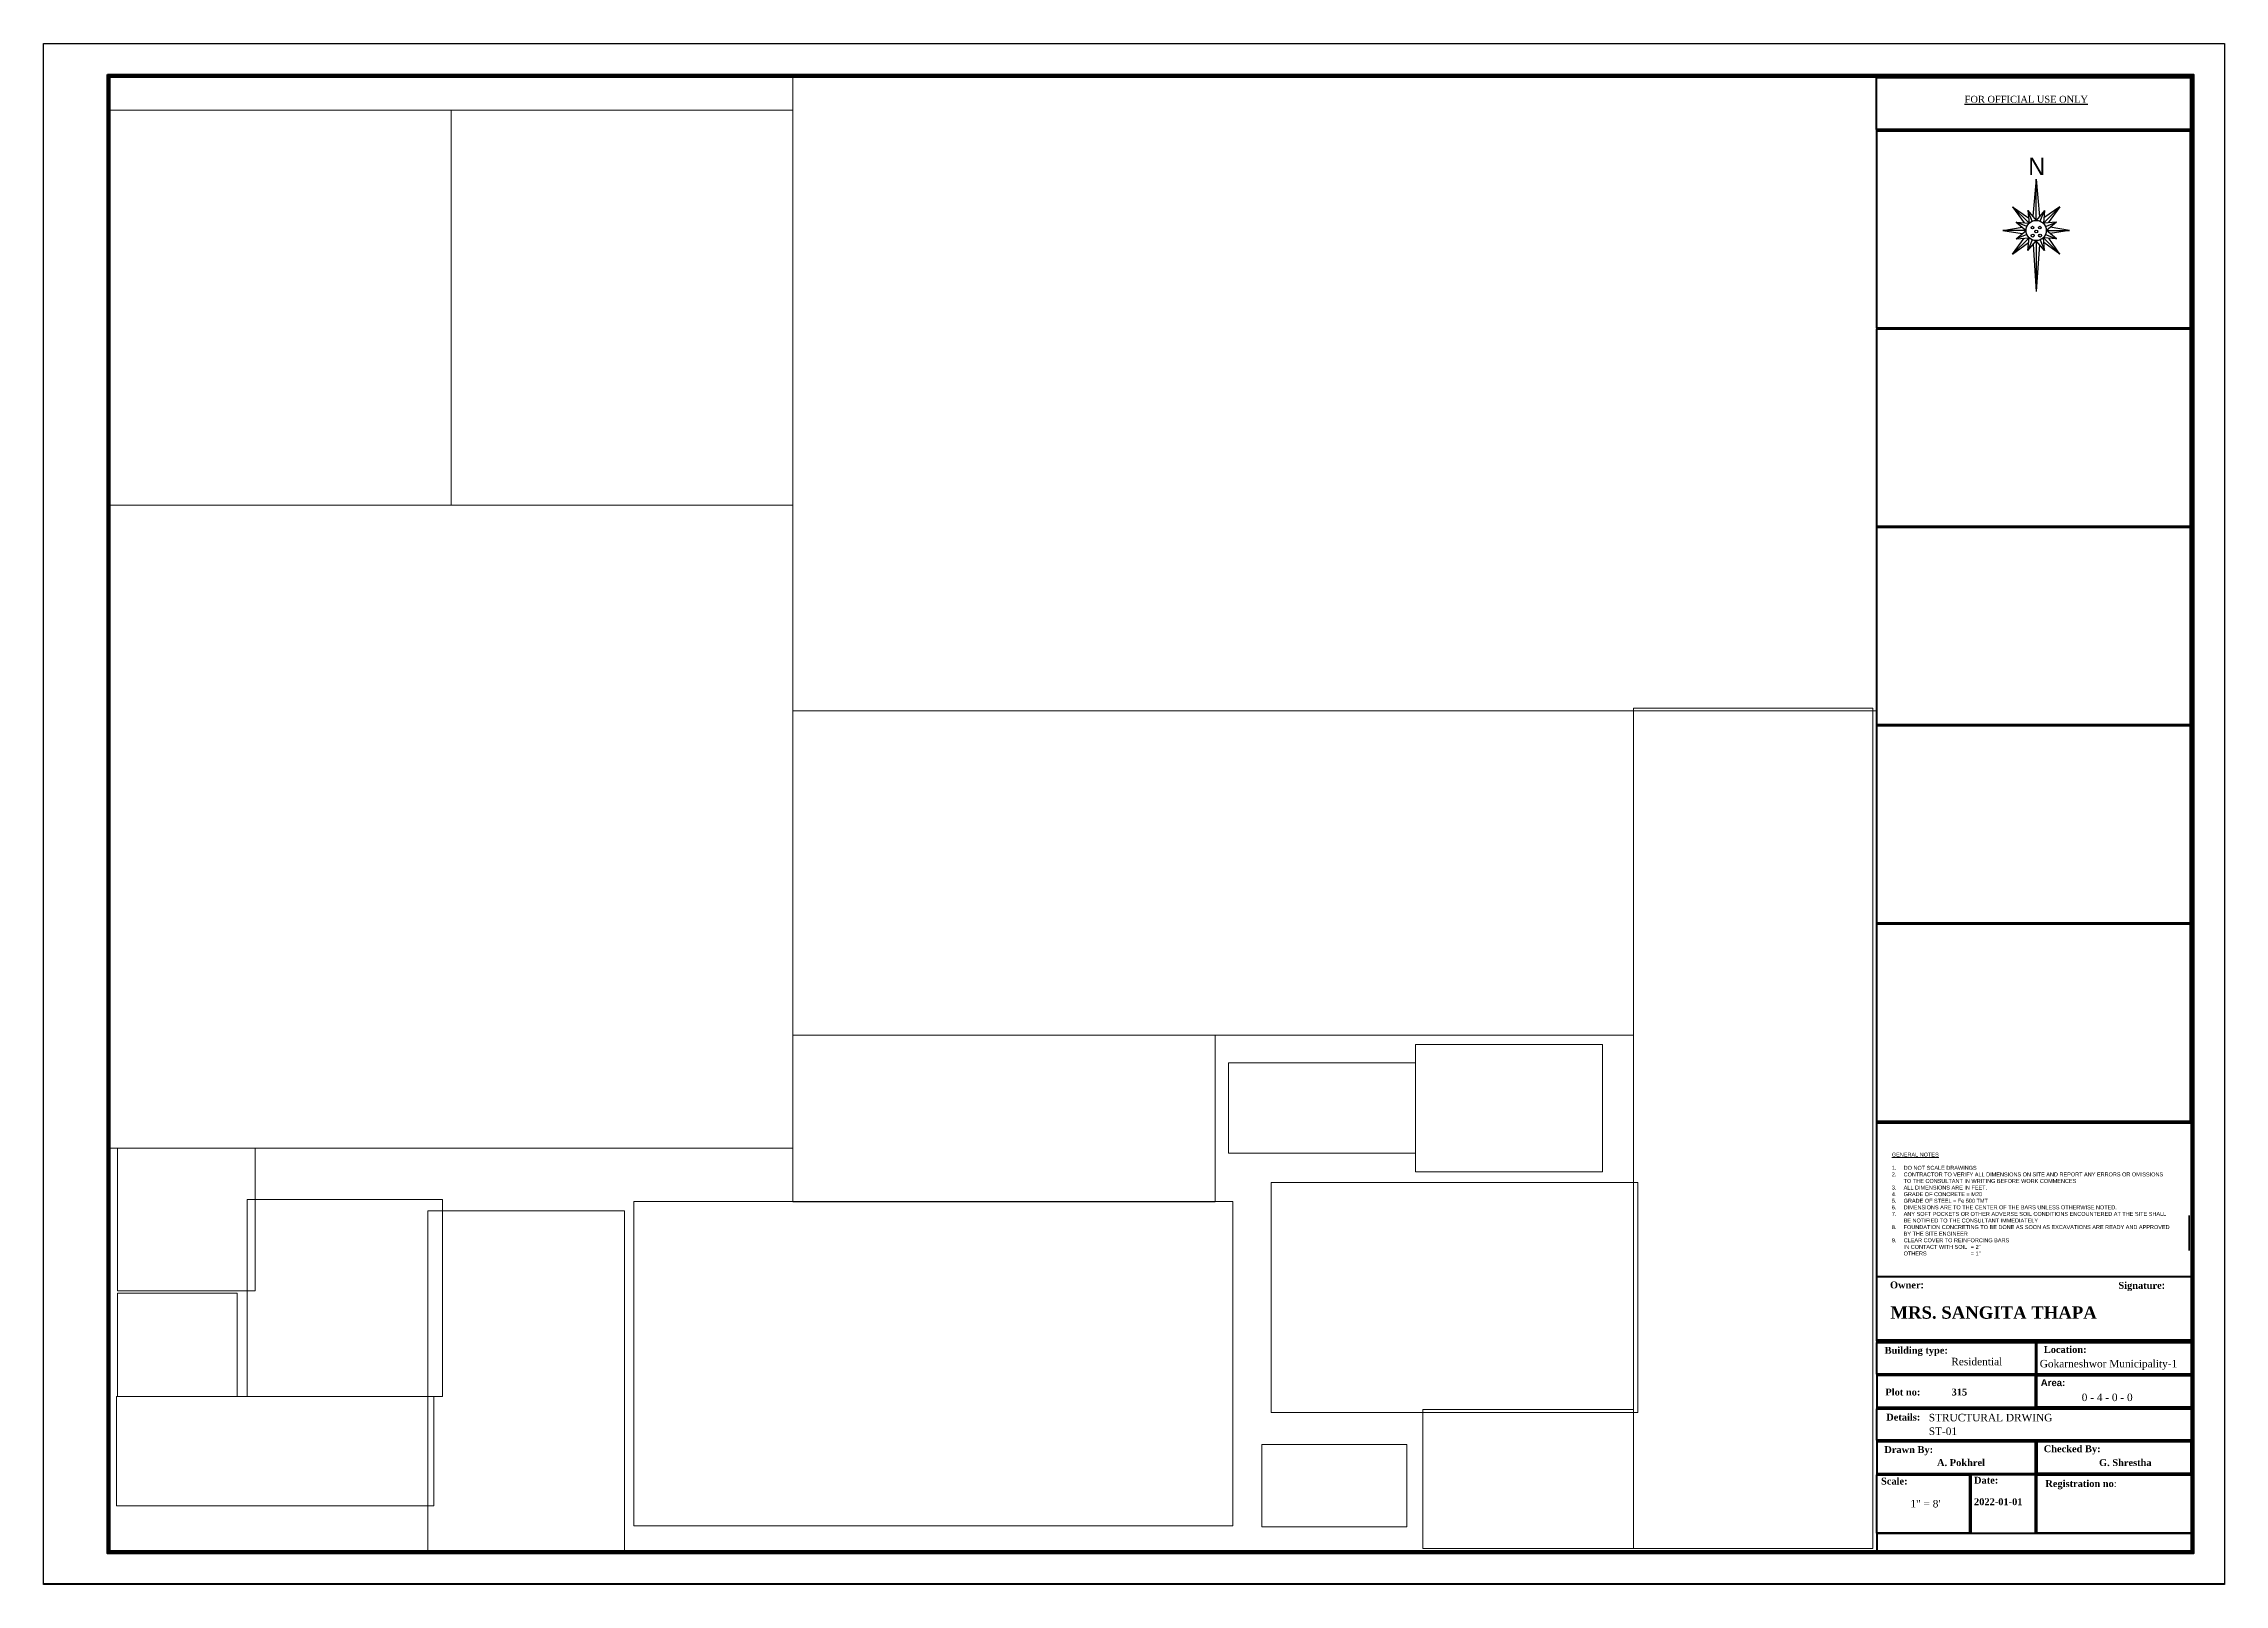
# Paper-space layout 'Structure' of a CAD drawing. Header units: feet. Extents: x 0 to 33.1, y 0 to 23.4.
import ezdxf

# ---------------------------------------------------------------- set-up
doc = ezdxf.new("R2010")
doc.units = ezdxf.units.FT
doc.header["$LTSCALE"] = 50
doc.header["$MEASUREMENT"] = 0
for name, color, linetype, lineweight in [('4TEXT', 7, 'Continuous', 20), ('COL-TEXT', 3, 'Continuous', 13), ('SHEETS', 7, 'Continuous', 60), ('wall', 6, 'Continuous', 40), ('window', 3, 'Continuous', 30)]:
    doc.layers.add(name, color=color, linetype=linetype, lineweight=lineweight)
doc.layers.add('Text', color=7, linetype='Continuous')
doc.styles.add('7 INCH', font='times.ttf', dxfattribs={"height": 7})
doc.styles.add('BOARD$0$ROMAND', font='romand', dxfattribs={"height": 100})
doc.styles.get("Standard").update_dxf_attribs({"font": 'arial.ttf'})

# ---------------------------------------------------------------- blocks, each defined once
blk = doc.blocks.new('sheet a1')
at = {"layer": 'Defpoints', "color": 8}
blk.add_lwpolyline([(-33.109, 0), (0, 0), (0, -23.39), (-33.109, -23.39)], close=True, dxfattribs=at)
at = {"layer": 'Defpoints', "ltscale": 0.1}
blk.add_lwpolyline([(-33.109, 0), (0, 0), (0, -23.384), (-33.109, -23.384)], close=True, dxfattribs=at)
at = {"layer": 'SHEETS'}
for p, q in [((-5.292, -1.317), (-0.502, -1.317)), ((-5.292, -7.337), (-0.502, -7.337)), ((-5.292, -10.347), (-0.502, -10.347)), ((-5.292, -13.357), (-0.502, -13.357)), ((-5.292, -16.367), (-0.502, -16.367)), ((-5.285, -19.709), (-0.495, -19.709)), ((-5.271, -19.688), (-0.481, -19.688)), ((-2.858, -19.709), (-2.858, -20.712)), ((-2.858, -19.709), (-2.858, -20.712)), ((-5.285, -20.211), (-0.495, -20.211)), ((-5.285, -20.712), (-0.495, -20.712)), ((-5.285, -21.214), (-0.495, -21.214)), ((-2.858, -21.214), (-2.858, -22.622)), ((-2.858, -21.214), (-2.858, -22.622)), ((-5.285, -21.716), (-0.495, -21.716)), ((-3.861, -21.716), (-3.861, -22.622)), ((-3.861, -21.716), (-3.861, -22.622))]:
    blk.add_line(p, q, dxfattribs=at)
for points in [[(-32.138, -0.47), (-0.47, -0.47), (-0.47, -22.92), (-32.138, -22.92)], [(-32.127, -0.481), (-0.481, -0.481), (-0.481, -22.909), (-32.127, -22.909)], [(-32.117, -0.491), (-0.491, -0.491), (-0.491, -22.899), (-32.117, -22.899)], [(-32.106, -0.502), (-0.502, -0.502), (-0.502, -22.888), (-32.106, -22.888)], [(-5.282, -0.512), (-0.512, -0.512), (-0.512, -1.306), (-5.282, -1.306)], [(-5.282, -4.316), (-0.512, -4.316), (-0.512, -1.327), (-5.282, -1.327)], [(-5.282, -7.326), (-0.512, -7.326), (-0.512, -4.337), (-5.282, -4.337)], [(-5.282, -10.336), (-0.512, -10.336), (-0.512, -7.347), (-5.282, -7.347)], [(-5.282, -13.346), (-0.512, -13.346), (-0.512, -10.357), (-5.282, -10.357)], [(-5.282, -16.356), (-0.512, -16.356), (-0.512, -13.367), (-5.282, -13.367)], [(-5.282, -19.677), (-0.491, -19.677), (-0.491, -16.387), (-5.282, -16.387)], [(-5.275, -18.716), (-0.505, -18.716), (-0.505, -19.699), (-5.275, -19.699)], [(-2.868, -20.2), (-5.275, -20.2), (-5.275, -19.719), (-2.868, -19.719)], [(-2.868, -20.2), (-5.275, -20.2), (-5.275, -19.719), (-2.868, -19.719)], [(-2.847, -19.719), (-0.505, -19.719), (-0.505, -20.2), (-2.847, -20.2)], [(-2.869, -20.221), (-5.275, -20.221), (-5.275, -20.702), (-2.869, -20.702)], [(-2.869, -20.221), (-5.275, -20.221), (-5.275, -20.702), (-2.869, -20.702)], [(-2.847, -20.221), (-0.505, -20.221), (-0.505, -20.702), (-2.847, -20.702)], [(-5.275, -20.723), (-0.505, -20.723), (-0.505, -21.203), (-5.275, -21.203)], [(-2.868, -21.224), (-5.275, -21.224), (-5.275, -21.705), (-2.868, -21.705)], [(-2.868, -21.224), (-5.275, -21.224), (-5.275, -21.705), (-2.868, -21.705)], [(-2.847, -21.702), (-0.505, -21.702), (-0.505, -21.224), (-2.847, -21.224)], [(-5.275, -21.726), (-3.871, -21.726), (-3.871, -22.611), (-5.275, -22.611)], [(-2.868, -21.726), (-3.851, -21.726), (-3.851, -22.611), (-2.868, -22.611)], [(-2.868, -21.726), (-3.851, -21.726), (-3.851, -22.611), (-2.868, -22.611)], [(-2.847, -21.726), (-0.505, -21.726), (-0.505, -22.611), (-2.847, -22.611)], [(-5.271, -22.611), (-0.502, -22.611), (-0.502, -22.888), (-5.271, -22.888)]]:
    blk.add_lwpolyline(points, close=True, dxfattribs=at)
at = {"layer": 'Text', "color": 5}
for p, q in [((-0.54, -17.79), (-0.54, -18.321)), ((-0.535, -17.79), (-0.535, -18.321))]:
    blk.add_line(p, q, dxfattribs=at)
at = {"layer": 'window', "lineweight": 25}
for p, q in [((-2.857, -2.06), (-2.909, -2.621)), ((-2.857, -2.06), (-2.809, -2.625)), ((-2.857, -2.683), (-2.857, -2.06)), ((-3.215, -2.478), (-2.973, -2.647)), ((-3.215, -2.478), (-3.04, -2.721)), ((-2.966, -2.728), (-3.215, -2.478)), ((-2.983, -2.531), (-2.857, -2.683)), ((-2.983, -2.531), (-2.966, -2.728)), ((-2.916, -2.694), (-2.983, -2.531)), ((-2.73, -2.531), (-2.857, -2.683)), ((-2.798, -2.694), (-2.73, -2.531)), ((-2.747, -2.728), (-2.498, -2.478)), ((-2.73, -2.531), (-2.747, -2.728)), ((-2.498, -2.478), (-2.74, -2.647)), ((-2.498, -2.478), (-2.673, -2.721)), ((-3.364, -2.837), (-3.068, -2.789)), ((-3.011, -2.837), (-3.364, -2.837)), ((-3.364, -2.837), (-3.068, -2.885)), ((-2.966, -2.946), (-3.215, -3.196)), ((-3.215, -3.196), (-3.04, -2.953)), ((-2.999, -2.778), (-3.162, -2.71)), ((-3.162, -2.71), (-3.011, -2.837)), ((-3.162, -2.71), (-2.966, -2.728)), ((-3.162, -2.964), (-3.011, -2.837)), ((-2.999, -2.896), (-3.162, -2.964)), ((-3.162, -2.964), (-2.966, -2.946)), ((-2.983, -3.143), (-2.966, -2.946)), ((-2.916, -2.98), (-2.983, -3.143)), ((-2.798, -2.98), (-2.73, -3.143)), ((-2.551, -2.71), (-2.747, -2.728)), ((-2.73, -3.143), (-2.747, -2.946)), ((-2.747, -2.946), (-2.498, -3.196)), ((-2.551, -2.964), (-2.747, -2.946)), ((-2.714, -2.778), (-2.551, -2.71)), ((-2.714, -2.896), (-2.551, -2.964)), ((-2.551, -2.71), (-2.702, -2.837)), ((-2.702, -2.837), (-2.349, -2.837)), ((-2.551, -2.964), (-2.702, -2.837)), ((-2.498, -3.196), (-2.667, -2.953)), ((-2.349, -2.837), (-2.645, -2.789)), ((-2.349, -2.837), (-2.645, -2.885)), ((-3.215, -3.196), (-2.973, -3.021)), ((-2.983, -3.143), (-2.857, -2.992)), ((-2.905, -3.05), (-2.857, -3.765)), ((-2.73, -3.143), (-2.857, -2.992)), ((-2.857, -2.992), (-2.857, -3.765)), ((-2.808, -3.05), (-2.857, -3.765)), ((-2.498, -3.196), (-2.741, -3.021))]:
    blk.add_line(p, q, dxfattribs=at)
for centre, radius in [((-2.857, -2.837), 0.154), ((-2.913, -2.793), 0.0195), ((-2.91, -2.914), 0.0225), ((-2.856, -2.852), 0.0225), ((-2.798, -2.914), 0.0225), ((-2.801, -2.793), 0.0195)]:
    blk.add_circle(centre, radius, dxfattribs=at)
at = {"layer": '4TEXT', "insert": (-2.788, -20.276), "char_height": 0.10451, "width": 0.61662, "attachment_point": 1, "style": '7 INCH'}
blk.add_mtext('{\\fArial|b1|i0|c0|p34;Area:}', dxfattribs=at)
at = {"layer": 'Text', "style": '7 INCH'}
for s, height, p in [('Residential', 0.11385, (-4.146, -20.064)), ('Gokarneshwor Municipality-1', 0.11385, (-2.803, -20.096)), ('0 - 4 - 0 - 0', 0.11385, (-2.166, -20.608)), ('1" = 8\'', 0.1138, (-4.767, -22.222))]:
    blk.add_text(s, height=height, dxfattribs=at).set_placement(p)
at = {"layer": 'Text', "attachment_point": 1, "style": '7 INCH'}
for s, insert, char_height, width in [('{\\LFOR OFFICIAL USE ONLY}', (-3.943, -0.792), 0.10451, 1.97528), ('{\\fTimes New Roman|b1|i0|c0|p18;Owner\\fArial|b1|i0|c0|p34;:}', (-5.077, -18.792), 0.10451, 0.97196), ('{\\fTimes New Roman|b1|i0|c0|p18;Signature\\fArial|b1|i0|c0|p34;:}', (-1.609, -18.799), 0.10451, 0.97196), ('{\\fTimes New Roman|b1|i0|c0|p18;MRS. SANGITA THAPA}', (-5.071, -19.169), 0.18812, 4.95806), ('{\\fTimes New Roman|b1|i0|c0|p18;Building type:}', (-5.158, -19.784), 0.10451, 0.97196), ('{\\fTimes New Roman|b1|i0|c0|p18;Location:}', (-2.741, -19.772), 0.10451, 1.00332), ('{\\fTimes New Roman|b1|i0|c0|p18;Plot no:            315}', (-5.146, -20.418), 0.10451, 2.13337), ('{\\fTimes New Roman|b1|i0|c0|p18;Details:}', (-5.134, -20.799), 0.10451, 0.54346), ('{\\fTimes New Roman|b1|i0|c0|p18;Drawn By:}', (-5.163, -21.291), 0.10451, 0.93016), ('{\\fTimes New Roman|b1|i0|c0|p18;A. Pokhrel}', (-4.362, -21.489), 0.10451, 0.93016), ('{\\fTimes New Roman|b1|i0|c0|p18;Checked By:}', (-2.743, -21.279), 0.10451, 0.93016), ('{\\fTimes New Roman|b1|i0|c0|p18;G. Shrestha}', (-1.903, -21.489), 0.10451, 0.93016), ('{\\fTimes New Roman|b1|i0|c0|p18;Scale:}', (-5.213, -21.77), 0.10451, 0.93016), ('{\\fTimes New Roman|b1|i0|c0|p18;Date:}', (-3.801, -21.756), 0.10451, 0.48076), ('{\\fTimes New Roman|b1|i0|c0|p18;Registration no}:', (-2.718, -21.807), 0.10451, 1.68265), ('{\\fTimes New Roman|b1|i0|c0|p18;2022-01-01}', (-3.801, -22.083), 0.10451, 0.48076)]:
    blk.add_mtext(s, dxfattribs=dict(at, insert=insert, char_height=char_height, width=width))
at = {"layer": 'window', "lineweight": 25, "insert": (-2.977, -1.731), "char_height": 0.26455, "width": 0.26339, "attachment_point": 1}
blk.add_mtext('{\\Fgothice|c0;N}', dxfattribs=at)

psp = doc.layouts.new('Structure')

# ---------------------------------------------------------------- block references
at = {"layer": 'wall'}
psp.add_blockref('sheet a1', (33.11, 23.384), dxfattribs=at)

# ---------------------------------------------------------------- texts
at = {"layer": 'COL-TEXT', "color": 3, "insert": (28.061, 6.548), "char_height": 0.06, "width": 4.2271, "attachment_point": 1, "style": 'BOARD$0$ROMAND'}
psp.add_mtext('{\\fArial|b0|i0|c0|p34;\\LGENERAL NOTES \\P\\l \\P\\pxi-3,l3,t3;1.^IDO NOT SCALE DRAWINGS \\P2.^ICONTRACTOR TO VERIFY ALL DIMENSIONS ON SITE AND REPORT ANY ERRORS OR OMISSIONS TO THE CONSULTANT IN WRITING BEFORE WORK COMMENCES \\P3.^IALL DIMENSIONS ARE IN FEET. \\P4.^IGRADE OF CONCRETE = M20 \\P5.^IGRADE OF STEEL = Fe 500 TMT \\P6.^IDIMENSIONS ARE TO THE CENTER OF THE BARS UNLESS OTHERWISE NOTED.\\P7.^IANY SOFT POCKETS OR OTHER ADVERSE SOIL CONDITIONS ENCOUNTERED AT THE SITE SHALL BE NOTIFIED TO THE CONSULTANT IMMEDIATELY \\P8.^IFOUNDATION CONCRETING TO BE DONE AS SOON AS EXCAVATIONS ARE READY AND APPROVED BY THE SITE ENGINEER \\P9.^ICLEAR COVER TO REINFORCING BARS  \\P\\pi0,l0,t3,14,20;^IIN CONTACT WITH SOIL ^I= 2"\\P^IOTHERS^I^I= 1"  ^I}', dxfattribs=at)
at = {"layer": 'Text', "style": '7 INCH'}
for s, height, p in [('STRUCTURAL DRWING ', 0.11385, (28.622, 2.469)), ('ST-01', 0.1138, (28.622, 2.262))]:
    psp.add_text(s, height=height, dxfattribs=at).set_placement(p)

# ---------------------------------------------------------------- viewports
at = {"layer": '0', "ltscale": 0.1}
psp.add_viewport(center=(22.54, 1.594), size=(3.194, 2.11052), view_center_point=(20879.455, -5516.933), view_height=21.1052, status=8, dxfattribs=at)
at = {"layer": 'Defpoints', "ltscale": 0.1}
for center, size, view_center_point, view_height, status in [((19.602, 18.068), (16.454, 9.62897), (20934.873, -5125.812), 240.72432, 4), ((8.782, 19.375), (5.185, 5.9954), (17928.178, -4249.824), 575.5539, 3), ((6.19, 11.497), (10.371, 9.76072), (21283.315, -5128.684), 244.01795, 5), ((17.756, 10.792), (12.762, 4.92225), (21067.123, -5342.489), 49.22247, 10), ((25.955, 6.917), (3.635, 12.7576), (20664.215, -5380.262), 318.9388, 6), ((14.582, 7.067), (6.415, 2.5275), (20849.173, -5346.956), 25.275, 12), ((22.25, 7.224), (2.838, 1.93065), (21159.568, -5351.149), 19.30654, 16), ((19.411, 7.224), (2.838, 1.37266), (21159.568, -5330.805), 13.72664, 15), ((2.167, 5.534), (2.088, 2.1658), (21401.135, -5360.711), 216.578, 14), ((21.421, 4.351), (5.566, 3.49046), (20862.866, -5444.468), 104.71395, 7), ((4.573, 4.342), (2.963, 2.9941), (21544.817, -5419.313), 74.8537, 19), ((7.326, 3.081), (2.984, 5.1699), (20772.609, -5329.644), 103.3985, 13), ((13.509, 3.346), (9.096, 4.92225), (20935.646, -5341.236), 49.22248, 11), ((2.03, 3.629), (1.814, 1.56671), (21526.521, -5517.938), 39.16765, 18), ((3.516, 2.017), (4.815, 1.65644), (21416.142, -5506.133), 41.41098, 17), ((19.597, 1.493), (2.203, 1.24864), (21149.988, -5478.303), 124.86403, 9)]:
    psp.add_viewport(center=center, size=size, view_center_point=view_center_point, view_height=view_height, status=status, dxfattribs=at)
psp.add_viewport(center=(3.597, 19.375), size=(5.185, 5.9954), view_center_point=(17358.735, -4242.48), view_height=575.5538, dxfattribs=at)

doc.saveas('drawing.dxf')
